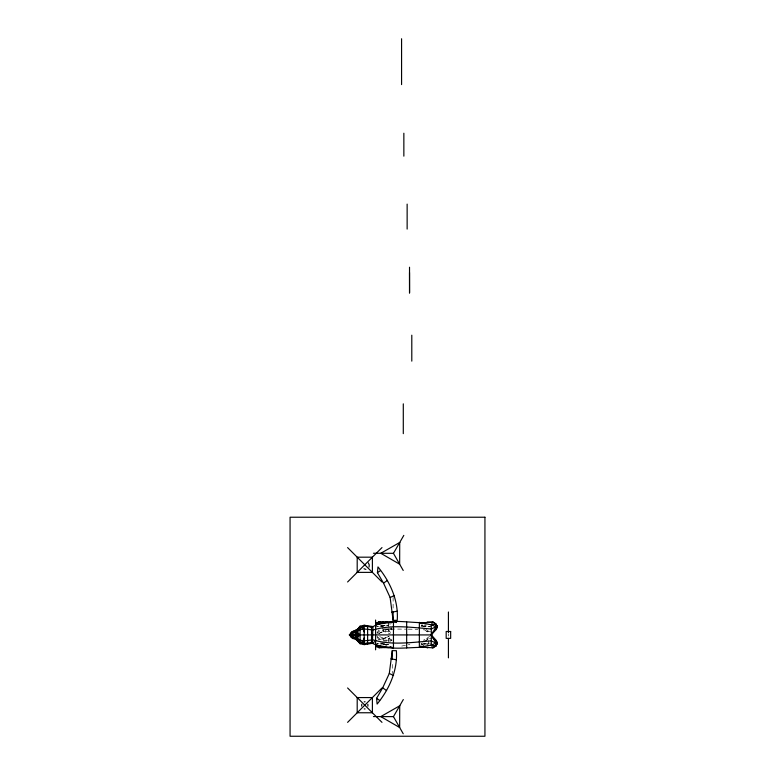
<?xml version="1.0" encoding="UTF-8"?>
<svg xmlns="http://www.w3.org/2000/svg" width="775" height="775" viewBox="0 0 775 775"><rect width="100%" height="100%" fill="white"/><g stroke="black" fill="none" stroke-linecap="round" stroke-linejoin="round"><path stroke-width="0.58" stroke-dasharray="3.88 2.91" d="M383.644 640.111L383.722 638.29L389.127 636.42M388.682 641.332L388.972 638.29L391.666 636.275M376.815 633.107L379.256 629.465M420.602 645.527L422.462 642.901M377.163 633.388L381.097 629.523L383.722 631.383L390.213 633.747M429.641 636.304L424.332 640.266L427.17 640.266L427.17 638.358L432.857 638.358M421.842 645.207L424.332 643.134L424.332 645.042M421.019 626.403L422.675 625.134M425.921 640.528L428.323 638.794L427.17 638.358L423.266 640.276M377.163 636.42L381.097 640.14L383.722 638.29L388.972 638.29L391.966 640.14L393.458 643.308M390.28 641.245L391.966 640.14L381.097 640.14M378.646 633.601L383.722 631.383L388.972 631.383L391.966 629.523L390.852 626.733M375.613 627.333L377.425 626.316L380.641 626.849M375.613 644.345L377.425 643.327L380.641 644.345M423.102 645.275L425.901 643.773M378.752 633.456L389.253 628.525M381.174 626.694L385.64 624.979M428.653 626.733L430.648 626.035M378.946 639.869L388.992 636.449M422.627 626.878L425.901 626.084L424.032 625.086M401.702 646.079L409.936 644.267M382.743 644.49L385.117 644.228M388.585 644.558L385.737 644.354L385.737 645.895M387.849 623.943L390.852 623.943M382.84 626.733L381.097 626.733L382.027 625.299L380.68 625.289M421.842 624.65L424.332 626.733L430.677 626.733M389.428 627.857L391.966 629.523L383.722 629.523L383.722 631.383L382.027 627.304M430.58 631.499L427.17 631.499L423.266 629.591M383.606 641.022L386.783 641.022L388.972 638.29L388.972 642.921M428.294 643.134L431.849 643.134M388.585 644.345L382.269 644.345L382.269 642.32M385.737 625.289L388.585 625.299L381.872 625.299L381.872 626.83M384.071 628.932L407.069 629.164M408.28 629.174L417.967 629.271M391.966 629.523L386.783 628.641L391.666 633.514M423.722 643.25L428.052 644.296M381.174 643.163L386.754 645.313M379.663 636.614L383.722 638.29L383.722 640.14M375.613 625.299L377.425 626.316M424.332 629.591L429.641 633.562M425.921 629.329L428.323 631.063L427.17 631.499L427.17 629.591M421.019 643.463L423.499 645.362M421.222 625.212L422.462 626.965M376.815 636.701L379.256 640.257M381.097 642.921L382.027 644.345M383.606 625.299L383.722 626.733M383.606 628.641L383.722 631.383M380.641 625.299L380.68 626.83M448.425 633.785L448.425 636.072M428.323 640.528L428.323 645.73M427.17 643.134L427.17 645.992M425.921 624.127L425.921 626.733M424.332 624.815L424.332 626.733M393.109 597.399L393.109 608.869M392.266 664.427L392.266 673.601M388.972 629.523L388.972 631.383M388.585 623.294L388.585 627.304M386.783 644.345L386.783 646.34M384.332 642.824L384.332 644.345M383.606 642.349L383.722 644.771M381.872 642.824L381.872 644.345M380.68 642.824L380.68 644.345M377.425 643.327L377.425 644.345"/><path stroke-width="1.16" d="M419.362 622.315L419.362 647.28L431.287 645.071L436.102 643.134L431.287 634.928L436.102 629.591L437.081 627.711L437.081 625.745L432.857 621.957C412.717 625.154 389.399 615.815 371.516 627.566C362.555 623.391 356.151 630.608 349.341 634.928L355.192 638.513L360.094 643.676L364.192 644.616L372.387 643.308C390.997 652.453 412.872 645.439 432.857 647.91L436.102 645.992L436.102 640.266L431.287 634.928L349.341 634.928M434.058 639.375L437.081 642.146L437.081 644.112L432.857 647.91L431.287 645.071L431.287 624.786L432.857 621.957L436.102 623.865L436.102 629.591M377.435 572.715L377.968 566.913C390.193 581.928 398.66 600.635 397.226 620.329L393.109 620.329L390.135 597.496L383.528 583.149L377.435 572.715L380.515 570.555M389.292 673.504L392.266 650.671L396.374 650.671C397.817 670.365 389.341 689.072 377.115 704.087L376.592 698.285L382.676 687.851L389.292 673.504L393.603 675.509M367.912 706.161L367.834 704.252M353.071 637.224L355.192 637.408C357.827 644.093 365.693 644.17 371.516 642.291L372.387 643.308L372.959 626.558L364.192 625.251L360.094 626.181L355.192 632.458L353.071 632.642M361.751 704.252L361.673 706.161M369.045 567.058L369.249 564.849L368.328 562.882M432.469 632.361L431.287 634.928L436.102 626.733L431.287 624.786L419.362 622.577L421.232 623.584M436.102 643.134L431.287 640.896C411.971 642.33 391.782 645.546 372.959 639.859L364.192 640.828L362.138 643.056L364.192 637.883M403.223 570.458L393.458 553.321L403.814 535.37M403.223 733.76L393.458 716.623L403.32 699.544M436.102 626.733L431.287 628.971C411.971 627.527 391.782 624.311 372.959 630.007C367.96 629.542 362.245 627.75 357.779 630.928L355.192 634.928L357.779 638.939L360.094 640.257L364.192 640.828L361.809 642.601M356.481 630.753L360.094 626.181L360.094 643.676L356.481 639.113M435.889 624.127L431.287 624.786M435.889 640.528L434.484 639.317M377.425 645.362L375.613 646.379L379.043 647.726L381.872 646.893L383.722 647.542M347.597 581.977L381.988 547.586M347.597 722.358L381.988 687.967M351.511 633.282L349.525 634.928L351.511 637.631L356.917 639.588M372.387 643.308L375.594 641.012M357.779 629.048L351.511 632.226L349.525 634.928L351.511 636.575M383.528 583.149L387.423 580.417M355.192 632.458L357.779 630.928M435.705 628.36L437.081 627.711M435.705 644.771L437.081 644.112L435.608 644.529M390.135 597.496L394.446 595.481M382.269 621.908L384.332 622.722L386.783 621.967L383.606 621.967L381.901 622.722L379.043 621.908L375.613 623.265L377.425 624.282L377.425 623.265L379.043 621.908L382.269 621.908L384.332 622.712L387.849 622.092M364.192 640.828L360.094 642.64L364.192 644.073L367.621 643.076M391.22 622.819L393.458 621.957L396.558 622.538M427.17 647.91L428.323 647.464M356.917 630.278L355.192 630.869L355.192 638.997L357.779 640.809M381.901 646.912L384.332 646.912L382.269 647.726L379.043 647.726L380.641 645.895L378.5 646.214M419.362 647.28L421.348 646.767M391.782 612.173L397.226 611.213M364.221 701.821L365.083 701.782M378.878 624.107L375.594 624.592L393.458 621.957L393.458 648.539M382.598 622.092L383.606 621.967M379.643 645.992L375.613 646.379L377.425 646.379M355.192 638.513L353.071 638.687L353.071 631.17L355.192 631.354M388.972 647.542L383.606 647.667M365.083 708.941L364.221 708.902M433.147 622.393L427.17 621.957M435.705 625.745L437.081 625.745L435.705 625.096M435.889 626.733L437.11 626.733M435.889 643.134L437.11 643.134M433.942 645.992L435.889 645.73M373.434 553.263L393.458 553.321M373.434 716.565L393.458 716.623M378.897 645.527L375.594 645.275L393.458 647.9L390.106 646.602M365.887 569.402L363.998 568.743M390.939 658.827L396.374 659.787M431.287 645.071L436.102 645.992M435.608 625.338L437.081 625.745M435.608 641.739L437.081 642.146L435.705 641.497M367.621 626.791L364.192 625.783L360.094 627.217L364.192 629.038L362.138 626.81L364.192 631.983M381.872 622.742L379.043 621.908L380.641 623.749M355.192 637.408L357.779 638.939M382.676 687.851L386.58 690.583M376.592 698.285L379.673 700.445M362.836 627.953L364.192 629.038M347.597 547.586L381.988 581.977M347.597 687.967L381.988 722.358M358.941 641.778L360.094 643.676M409.52 272.567L409.568 292.611M448.425 611.998L448.425 632.516M448.425 638.368L448.425 657.859M411.796 335.188L411.796 361.131M409.52 267.22L409.52 293.163M407.137 204.116L407.137 229.08M406.662 621.957L406.662 647.9M403.853 133.222L403.853 156.153M403.291 403.843L403.291 433.651M401.576 38.75L401.576 84.601M393.109 611.882L393.109 620.329M392.266 650.671L392.266 659.118M375.594 620.029L375.594 649.837M371.516 626.578L371.516 643.279M367.621 625.696L367.621 644.17M364.192 625.251L364.192 644.616M357.779 628.787L357.779 641.08M399.716 542.471L399.658 564.2L380.767 553.282L399.716 542.471M399.716 705.783L399.658 727.512L380.767 716.594L399.716 705.783M351.511 632.226L350.222 634.928L351.511 637.631L351.511 632.226M360.094 634.928L357.779 636.992L355.192 634.928L357.779 632.865L360.094 634.928M484.937 517.225L290.063 517.225L290.063 736.25L484.937 736.25L484.937 517.225M372.397 557.186L357.198 557.186L357.198 572.376L372.397 572.376L372.397 557.186M377.425 623.265L375.613 623.265L379.643 623.652L377.425 623.265M450.662 631.489L446.177 631.489L446.177 638.368L450.662 638.368L450.662 631.489M372.397 697.568L357.198 697.568L357.198 712.758L372.397 712.758L372.397 697.568"/></g></svg>
